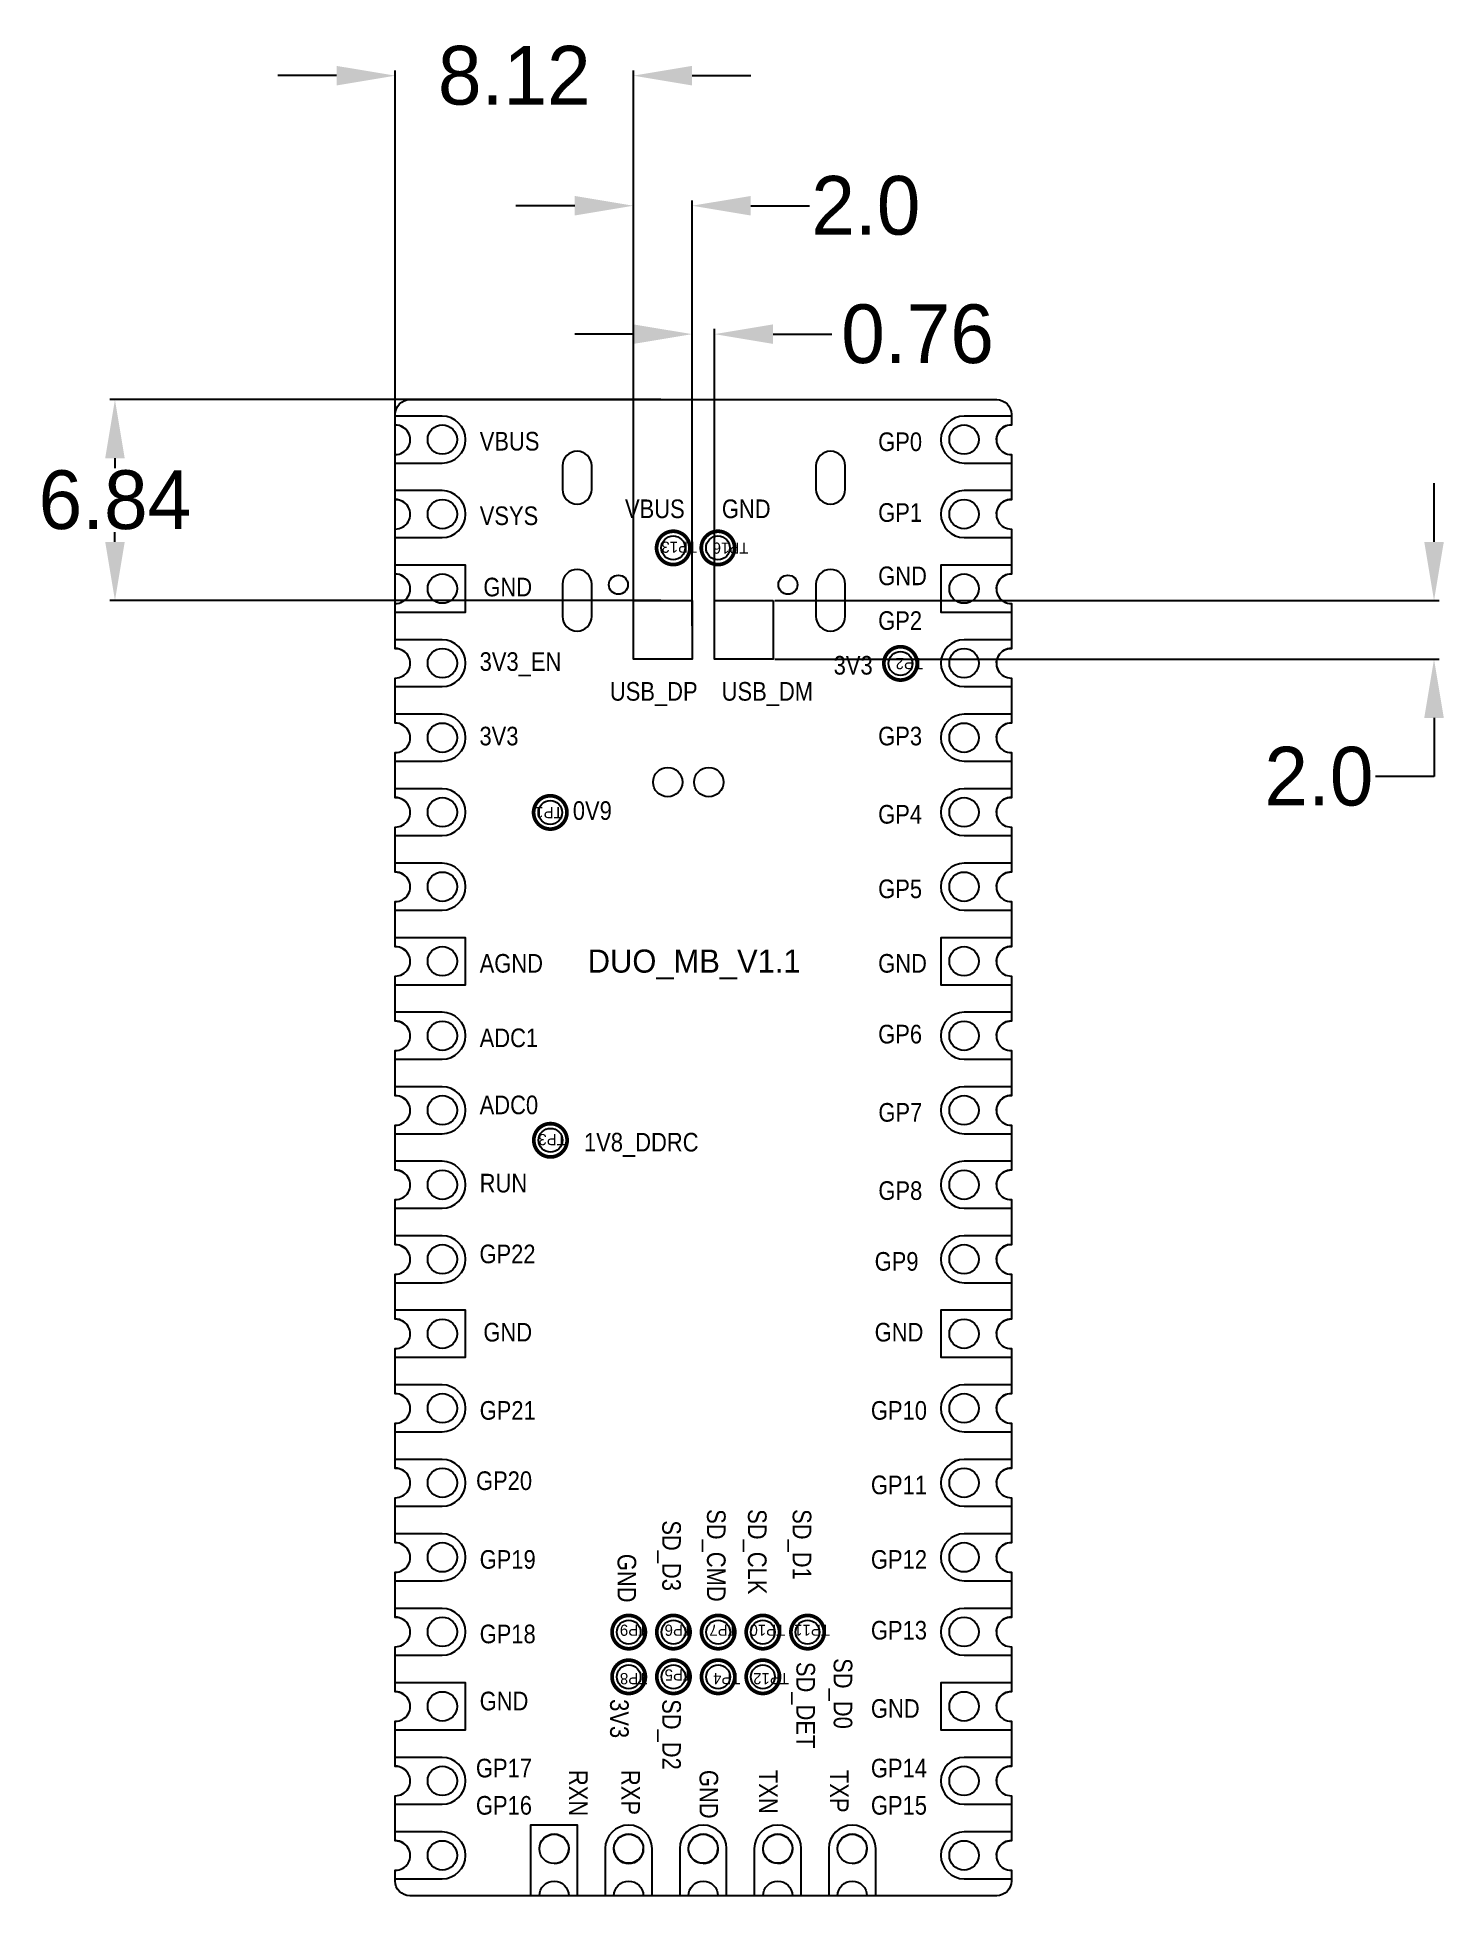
# Model space of a CAD drawing. Extents: x -90 to -42, y -87.3 to -23.9.
import ezdxf

# ---------------------------------------------------------------- set-up
doc = ezdxf.new("R2010")
doc.units = 0
doc.header["$MEASUREMENT"] = 0
doc.layers.get('0').update_dxf_attribs({"linetype": 'CONTINUOUS'})
doc.layers.get('Defpoints').update_dxf_attribs({"linetype": 'CONTINUOUS'})
for name, color, linetype in [('BG_OUTLINE', 254, 'CONTINUOUS'), ('BG_SILKSCREEN_BOTTOM', 30, 'CONTINUOUS'), ('PG_SILKSCREEN_BOTTOM', 143, 'CONTINUOUS'), ('PIN_BOTTOM', 1, 'CONTINUOUS'), ('RD_ASSEMBLY_BOTTOM', 6, 'CONTINUOUS')]:
    doc.layers.add(name, color=color, linetype=linetype)
doc.dimstyles.new('DUO标注', dxfattribs={"dimtxt": 2, "dimasz": 2, "dimexe": 0.18, "dimexo": 0.0625, "dimgap": 0.09, "dimtad": 0, "dimtih": 1, "dimtoh": 1, "dimdec": 4, "dimzin": 0, "dimdsep": 46, "dimtxsty": 'STANDARD', "dimcen": 0.09, "dimclre": 140, "dimadec": 0, "dimazin": 0, "dimtfac": 1, "dimtdec": 4, "dimtofl": 0, "dimtmove": 0, "dimatfit": 3, "dimfxl": 1, "dimtolj": 1, "dimtzin": 0, "dimarcsym": 0})

# ---------------------------------------------------------------- blocks, each defined once
blk = doc.blocks.new('*D11')
at = {"color": 0, "linetype": 'Continuous', "lineweight": -2, "transparency": 16777216}
for p, q in [((-71.655, -29.676), (-73.655, -29.676)), ((-65.655, -29.676), (-63.655, -29.676))]:
    blk.add_line(p, q, dxfattribs=at)
at = {"color": 140, "linetype": 'Continuous', "lineweight": -2, "transparency": 16777216}
for p, q in [((-69.655, -43.613), (-69.655, -29.496)), ((-67.655, -43.613), (-67.655, -29.496))]:
    blk.add_line(p, q, dxfattribs=at)
at = {"color": 0, "linetype": 'Continuous', "transparency": 16777216}
for points in [[(-71.655, -29.343), (-71.655, -30.009), (-69.655, -29.676)], [(-65.655, -29.343), (-65.655, -30.009), (-67.655, -29.676)]]:
    blk.add_solid(points, dxfattribs=at)
at = {"layer": 'Defpoints', "color": 0, "linetype": 'Continuous', "transparency": 16777216}
for p in [(-67.655, -29.676), (-69.655, -43.676), (-67.655, -43.676)]:
    blk.add_point(p, dxfattribs=at)
at = {"color": 0, "linetype": 'Continuous', "transparency": 16777216, "insert": (-61.731, -29.676), "char_height": 2, "width": 8.68667, "attachment_point": 5}
blk.add_mtext('\\A1;2.0', dxfattribs=at)
blk = doc.blocks.new('*D12')
at = {"color": 0, "linetype": 'Continuous', "lineweight": -2, "transparency": 16777216}
for p, q in [((-69.655, -34.053), (-71.655, -34.053)), ((-64.893, -34.053), (-62.893, -34.053))]:
    blk.add_line(p, q, dxfattribs=at)
at = {"color": 140, "linetype": 'Continuous', "lineweight": -2, "transparency": 16777216}
for p, q in [((-67.655, -43.993), (-67.655, -33.873)), ((-66.893, -43.993), (-66.893, -33.873))]:
    blk.add_line(p, q, dxfattribs=at)
at = {"color": 0, "linetype": 'Continuous', "transparency": 16777216}
for points in [[(-69.655, -33.72), (-69.655, -34.386), (-67.655, -34.053)], [(-64.893, -33.72), (-64.893, -34.386), (-66.893, -34.053)]]:
    blk.add_solid(points, dxfattribs=at)
at = {"layer": 'Defpoints', "color": 0, "linetype": 'Continuous', "transparency": 16777216}
for p in [(-66.893, -34.053), (-67.655, -44.055), (-66.893, -44.055)]:
    blk.add_point(p, dxfattribs=at)
at = {"color": 0, "linetype": 'Continuous', "transparency": 16777216, "insert": (-59.969, -34.053), "char_height": 2, "attachment_point": 5}
blk.add_mtext('\\A1;0.76', dxfattribs=at)
blk = doc.blocks.new('*D13')
at = {"color": 0, "linetype": 'Continuous', "lineweight": -2, "transparency": 16777216}
for p, q in [((-42.367, -41.134), (-42.367, -39.134)), ((-42.367, -47.134), (-42.367, -49.134)), ((-42.367, -49.134), (-44.367, -49.134))]:
    blk.add_line(p, q, dxfattribs=at)
at = {"color": 140, "linetype": 'Continuous', "lineweight": -2, "transparency": 16777216}
for p, q in [((-64.83, -43.134), (-42.187, -43.134)), ((-64.83, -45.134), (-42.187, -45.134))]:
    blk.add_line(p, q, dxfattribs=at)
at = {"color": 0, "linetype": 'Continuous', "transparency": 16777216}
for points in [[(-42.7, -41.134), (-42.033, -41.134), (-42.367, -43.134)], [(-42.7, -47.134), (-42.033, -47.134), (-42.367, -45.134)]]:
    blk.add_solid(points, dxfattribs=at)
at = {"layer": 'Defpoints', "color": 0, "linetype": 'Continuous', "transparency": 16777216}
for p in [(-64.893, -43.134), (-64.893, -45.134), (-42.367, -45.134)]:
    blk.add_point(p, dxfattribs=at)
at = {"color": 0, "linetype": 'Continuous', "transparency": 16777216, "insert": (-46.29, -49.134), "char_height": 2, "attachment_point": 5}
blk.add_mtext('\\A1;2.0', dxfattribs=at)
blk = doc.blocks.new('*D14')
at = {"color": 140, "linetype": 'Continuous', "lineweight": -2, "transparency": 16777216}
for p, q in [((-68.717, -36.286), (-87.503, -36.286)), ((-68.717, -43.134), (-87.503, -43.134))]:
    blk.add_line(p, q, dxfattribs=at)
at = {"color": 0, "linetype": 'Continuous', "lineweight": -2, "transparency": 16777216}
for p, q in [((-87.323, -38.286), (-87.323, -38.62)), ((-87.323, -41.134), (-87.323, -40.8))]:
    blk.add_line(p, q, dxfattribs=at)
at = {"color": 0, "linetype": 'Continuous', "transparency": 16777216}
for points in [[(-87.656, -38.286), (-86.99, -38.286), (-87.323, -36.286)], [(-87.656, -41.134), (-86.99, -41.134), (-87.323, -43.134)]]:
    blk.add_solid(points, dxfattribs=at)
at = {"layer": 'Defpoints', "color": 0, "linetype": 'Continuous', "transparency": 16777216}
for p in [(-87.323, -36.286), (-68.655, -36.286), (-68.655, -43.134)]:
    blk.add_point(p, dxfattribs=at)
at = {"color": 0, "linetype": 'Continuous', "transparency": 16777216, "insert": (-87.323, -39.71), "char_height": 2, "attachment_point": 5}
blk.add_mtext('\\A1;6.84', dxfattribs=at)
blk = doc.blocks.new('*D15')
at = {"color": 0, "linetype": 'Continuous', "lineweight": -2, "transparency": 16777216}
for p, q in [((-79.772, -25.242), (-81.772, -25.242)), ((-67.655, -25.242), (-65.655, -25.242))]:
    blk.add_line(p, q, dxfattribs=at)
at = {"color": 140, "linetype": 'Continuous', "lineweight": -2, "transparency": 16777216}
for p, q in [((-77.772, -44.072), (-77.772, -25.062)), ((-69.655, -44.072), (-69.655, -25.062))]:
    blk.add_line(p, q, dxfattribs=at)
at = {"color": 0, "linetype": 'Continuous', "transparency": 16777216}
for points in [[(-79.772, -24.909), (-79.772, -25.576), (-77.772, -25.242)], [(-67.655, -24.909), (-67.655, -25.576), (-69.655, -25.242)]]:
    blk.add_solid(points, dxfattribs=at)
at = {"layer": 'Defpoints', "color": 0, "linetype": 'Continuous', "transparency": 16777216}
for p in [(-77.772, -25.242), (-77.772, -44.134), (-69.655, -44.134)]:
    blk.add_point(p, dxfattribs=at)
at = {"color": 0, "linetype": 'Continuous', "transparency": 16777216, "insert": (-73.713, -25.242), "char_height": 2, "attachment_point": 5}
blk.add_mtext('\\A1;8.12', dxfattribs=at)

msp = doc.modelspace()

# ---------------------------------------------------------------- linework, layer by layer
at = {"layer": 'BG_OUTLINE'}
msp.add_lwpolyline([(-57.27203, -87.28567), (-64.23188, -87.28567), (-65.23188, -87.28567), (-66.77188, -87.28567), (-67.77188, -87.28567), (-69.31188, -87.28567), (-70.31188, -87.28567), (-77.27199, -87.28567, -0.414257), (-77.77186, -86.78555), (-77.77186, -86.41547, 1.020488), (-77.77186, -85.41572), (-77.77186, -83.87547, 1.020488), (-77.77186, -82.87572), (-77.77186, -81.33547, 1.020488), (-77.77186, -80.33572), (-77.77186, -78.79547, 1.020488), (-77.77186, -77.79572), (-77.77186, -76.25547, 1.020488), (-77.77186, -75.25572), (-77.77186, -73.71547, 1.020488), (-77.77186, -72.71572), (-77.77186, -71.17547, 1.020488), (-77.77186, -70.17572), (-77.77186, -68.63547, 1.020488), (-77.77186, -67.63572), (-77.77186, -66.09547, 1.020488), (-77.77186, -65.09572), (-77.77186, -63.55547, 1.020488), (-77.77186, -62.55572), (-77.77186, -61.01547, 1.020488), (-77.77186, -60.01572), (-77.77186, -58.47547, 1.020488), (-77.77186, -57.47572), (-77.77186, -55.93547, 1.020488), (-77.77186, -54.93572), (-77.77186, -53.39547, 1.020488), (-77.77186, -52.39572), (-77.77186, -50.85547, 1.020488), (-77.77186, -49.85572), (-77.77186, -48.31547, 1.020488), (-77.77186, -47.31572), (-77.77186, -45.77547, 1.020488), (-77.77186, -44.77572), (-77.77186, -43.23547, 1.020488), (-77.77186, -42.23572), (-77.77186, -40.69547, 1.020488), (-77.77186, -39.69572), (-77.77186, -38.15547, 1.020488), (-77.77186, -37.15572), (-77.77186, -36.78565, -0.414149), (-77.27199, -36.28577), (-57.27203, -36.28577, -0.414224), (-56.7719, -36.78565), (-56.7719, -37.15572, 1.020355), (-56.7719, -38.15547), (-56.7719, -39.69572, 1.020355), (-56.7719, -40.69547), (-56.7719, -42.23572, 1.020355), (-56.7719, -43.23547), (-56.7719, -44.77572, 1.020355), (-56.7719, -45.77547), (-56.7719, -47.31572, 1.020355), (-56.7719, -48.31547), (-56.7719, -49.85572, 1.020355), (-56.7719, -50.85547), (-56.7719, -52.39572, 1.020355), (-56.7719, -53.39547), (-56.7719, -54.93572, 1.020355), (-56.7719, -55.93547), (-56.7719, -57.47572, 1.020355), (-56.7719, -58.47547), (-56.7719, -60.01572, 1.020355), (-56.7719, -61.01547), (-56.7719, -62.55572, 1.020355), (-56.7719, -63.55547), (-56.7719, -65.09572, 1.020355), (-56.7719, -66.09547), (-56.7719, -67.63572, 1.020355), (-56.7719, -68.63547), (-56.7719, -70.17572, 1.020355), (-56.7719, -71.17547), (-56.7719, -72.71572, 1.020355), (-56.7719, -73.71547), (-56.7719, -75.25572, 1.020355), (-56.7719, -76.25547), (-56.7719, -77.79572, 1.020355), (-56.7719, -78.79547), (-56.7719, -80.33572, 1.020355), (-56.7719, -81.33547), (-56.7719, -82.87572, 1.020355), (-56.7719, -83.87547), (-56.7719, -85.41572, 1.020355), (-56.7719, -86.41547), (-56.7719, -86.78555, -0.414332)], format="xyb", close=True, dxfattribs=at)
for points in [[(-76.66543, -37.64848, -1), (-75.66518, -37.64848)], [(-58.88543, -37.64848, -1), (-57.88518, -37.64848)], [(-75.66518, -37.64848, -1), (-76.66543, -37.64848)], [(-57.88518, -37.64848, -1), (-58.88543, -37.64848)], [(-76.66543, -40.18848, -1), (-75.66518, -40.18848)], [(-58.88543, -40.18848, -1), (-57.88518, -40.18848)], [(-75.66518, -40.18848, -1), (-76.66543, -40.18848)], [(-57.88518, -40.18848, -1), (-58.88543, -40.18848)], [(-76.66543, -42.72848, -1), (-75.66518, -42.72848)], [(-58.88543, -42.72848, -1), (-57.88518, -42.72848)], [(-75.66518, -42.72848, -1), (-76.66543, -42.72848)], [(-57.88518, -42.72848, -1), (-58.88543, -42.72848)], [(-76.66543, -45.26848, -1), (-75.66518, -45.26848)], [(-58.88543, -45.26848, -1), (-57.88518, -45.26848)], [(-75.66518, -45.26848, -1), (-76.66543, -45.26848)], [(-57.88518, -45.26848, -1), (-58.88543, -45.26848)], [(-76.66543, -47.80848, -1), (-75.66518, -47.80848)], [(-58.88543, -47.80848, -1), (-57.88518, -47.80848)], [(-75.66518, -47.80848, -1), (-76.66543, -47.80848)], [(-57.88518, -47.80848, -1), (-58.88543, -47.80848)], [(-76.66543, -50.34848, -1), (-75.66518, -50.34848)], [(-58.88543, -50.34848, -1), (-57.88518, -50.34848)], [(-75.66518, -50.34848, -1), (-76.66543, -50.34848)], [(-57.88518, -50.34848, -1), (-58.88543, -50.34848)], [(-76.66543, -52.88848, -1), (-75.66518, -52.88848)], [(-58.88543, -52.88848, -1), (-57.88518, -52.88848)], [(-75.66518, -52.88848, -1), (-76.66543, -52.88848)], [(-57.88518, -52.88848, -1), (-58.88543, -52.88848)], [(-76.66543, -55.42848, -1), (-75.66518, -55.42848)], [(-58.88543, -55.42848, -1), (-57.88518, -55.42848)], [(-75.66518, -55.42848, -1), (-76.66543, -55.42848)], [(-57.88518, -55.42848, -1), (-58.88543, -55.42848)], [(-76.66543, -57.96848, -1), (-75.66518, -57.96848)], [(-58.88543, -57.96848, -1), (-57.88518, -57.96848)], [(-75.66518, -57.96848, -1), (-76.66543, -57.96848)], [(-57.88518, -57.96848, -1), (-58.88543, -57.96848)], [(-76.66543, -60.50848, -1), (-75.66518, -60.50848)], [(-58.88543, -60.50848, -1), (-57.88518, -60.50848)], [(-75.66518, -60.50848, -1), (-76.66543, -60.50848)], [(-57.88518, -60.50848, -1), (-58.88543, -60.50848)], [(-76.66543, -63.04848, -1), (-75.66518, -63.04848)], [(-58.88543, -63.04848, -1), (-57.88518, -63.04848)], [(-75.66518, -63.04848, -1), (-76.66543, -63.04848)], [(-57.88518, -63.04848, -1), (-58.88543, -63.04848)], [(-76.66543, -65.58848, -1), (-75.66518, -65.58848)], [(-58.88543, -65.58848, -1), (-57.88518, -65.58848)], [(-75.66518, -65.58848, -1), (-76.66543, -65.58848)], [(-57.88518, -65.58848, -1), (-58.88543, -65.58848)], [(-76.66543, -68.12848, -1), (-75.66518, -68.12848)], [(-58.88543, -68.12848, -1), (-57.88518, -68.12848)], [(-75.66518, -68.12848, -1), (-76.66543, -68.12848)], [(-57.88518, -68.12848, -1), (-58.88543, -68.12848)], [(-76.66543, -70.66848, -1), (-75.66518, -70.66848)], [(-58.88543, -70.66848, -1), (-57.88518, -70.66848)], [(-75.66518, -70.66848, -1), (-76.66543, -70.66848)], [(-57.88518, -70.66848, -1), (-58.88543, -70.66848)], [(-76.66543, -73.20848, -1), (-75.66518, -73.20848)], [(-58.88543, -73.20848, -1), (-57.88518, -73.20848)], [(-75.66518, -73.20848, -1), (-76.66543, -73.20848)], [(-57.88518, -73.20848, -1), (-58.88543, -73.20848)], [(-76.66543, -75.74848, -1), (-75.66518, -75.74848)], [(-58.88543, -75.74848, -1), (-57.88518, -75.74848)], [(-75.66518, -75.74848, -1), (-76.66543, -75.74848)], [(-57.88518, -75.74848, -1), (-58.88543, -75.74848)], [(-76.66543, -78.28848, -1), (-75.66518, -78.28848)], [(-58.88543, -78.28848, -1), (-57.88518, -78.28848)], [(-75.66518, -78.28848, -1), (-76.66543, -78.28848)], [(-57.88518, -78.28848, -1), (-58.88543, -78.28848)], [(-76.66543, -80.82848, -1), (-75.66518, -80.82848)], [(-58.88543, -80.82848, -1), (-57.88518, -80.82848)], [(-75.66518, -80.82848, -1), (-76.66543, -80.82848)], [(-57.88518, -80.82848, -1), (-58.88543, -80.82848)], [(-76.66543, -83.36848, -1), (-75.66518, -83.36848)], [(-58.88543, -83.36848, -1), (-57.88518, -83.36848)], [(-75.66518, -83.36848, -1), (-76.66543, -83.36848)], [(-57.88518, -83.36848, -1), (-58.88543, -83.36848)], [(-76.66543, -85.90848, -1), (-75.66518, -85.90848)], [(-72.85543, -85.67836, -0.999752), (-71.85518, -85.67836)], [(-70.31543, -85.67836, -0.999752), (-69.31518, -85.67836)], [(-67.77543, -85.67836, -0.999752), (-66.77518, -85.67836)], [(-65.23543, -85.67836, -0.999752), (-64.23518, -85.67836)], [(-62.69543, -85.67836, -0.999752), (-61.69518, -85.67836)], [(-58.88543, -85.90848, -1), (-57.88518, -85.90848)], [(-75.66518, -85.90848, -1), (-76.66543, -85.90848)], [(-72.35531, -86.18738, -0.414065), (-72.85543, -85.6875)], [(-72.35531, -86.18738, 0.414065), (-71.85518, -85.6875)], [(-69.31518, -85.67836, -1.000248), (-70.31543, -85.67836)], [(-70.31543, -85.6875, 0.414065), (-69.81531, -86.18738)], [(-69.81531, -86.18738, 0.414065), (-69.31518, -85.6875)], [(-66.77518, -85.67836, -1.000248), (-67.77543, -85.67836)], [(-67.27531, -86.18738, -0.414065), (-67.77543, -85.6875)], [(-67.27531, -86.18738, 0.414065), (-66.77518, -85.6875)], [(-64.23518, -85.67836, -1.000248), (-65.23543, -85.67836)], [(-64.73531, -86.18738, -0.414065), (-65.23543, -85.6875)], [(-64.73531, -86.18738, 0.414065), (-64.23518, -85.6875)], [(-62.19531, -86.18738, -0.414065), (-62.69543, -85.6875)], [(-62.19531, -86.18738, 0.414065), (-61.69518, -85.6875)], [(-57.88518, -85.90848, -1), (-58.88543, -85.90848)], [(-72.85543, -87.28745, -0.99998), (-71.85518, -87.28745)], [(-70.31543, -87.28745, -0.99998), (-69.31518, -87.28745)], [(-67.77543, -87.28745, -0.99998), (-66.77518, -87.28745)], [(-65.23543, -87.28745, -0.99998), (-64.23518, -87.28745)], [(-62.69543, -87.28745, -0.99998), (-61.69518, -87.28745)]]:
    msp.add_lwpolyline(points, format="xyb", dxfattribs=at)
at = {"layer": 'PG_SILKSCREEN_BOTTOM', "const_width": 0.127}
for points in [[(-67.72819, -41.34012, -1), (-68.86408, -41.34012, -1), (-67.72819, -41.34012)], [(-66.20419, -41.34012, -1), (-67.34008, -41.34012, -1), (-66.20419, -41.34012)], [(-59.98119, -45.27712, -1), (-61.11708, -45.27712, -1), (-59.98119, -45.27712)], [(-71.91944, -50.35712, -0.999911), (-73.05508, -50.35737, -1.000089), (-71.91944, -50.35712)], [(-71.91259, -61.53312, -1), (-73.04847, -61.53312, -1), (-71.91259, -61.53312)], [(-69.24559, -78.29712, -1), (-70.38147, -78.29712, -1), (-69.24559, -78.29712)], [(-67.72159, -78.29712, -1), (-68.85747, -78.29712, -1), (-67.72159, -78.29712)], [(-66.19759, -78.29712, -1), (-67.33347, -78.29712, -1), (-66.19759, -78.29712)], [(-64.67359, -78.29712, -1), (-65.80947, -78.29712, -1), (-64.67359, -78.29712)], [(-63.14959, -78.29712, -1), (-64.28547, -78.29712, -1), (-63.14959, -78.29712)], [(-69.24559, -79.82112, -1), (-70.38147, -79.82112, -1), (-69.24559, -79.82112)], [(-67.72159, -79.82112, -1), (-68.85747, -79.82112, -1), (-67.72159, -79.82112)], [(-66.19759, -79.82112, -1), (-67.33347, -79.82112, -1), (-66.19759, -79.82112)], [(-64.67359, -79.82112, -1), (-65.80947, -79.82112, -1), (-64.67359, -79.82112)]]:
    msp.add_lwpolyline(points, format="xyb", dxfattribs=at)
at = {"layer": 'PIN_BOTTOM'}
for points in [[(-77.77529, -38.44846), (-76.17534, -38.44846, 1), (-76.17534, -36.84851), (-77.77529, -36.84851)], [(-56.7719, -36.84852, 0.0010716), (-56.77533, -36.84851), (-58.37527, -36.84851, 1), (-58.37527, -38.44846), (-56.77533, -38.44846, 0.0010716), (-56.7719, -38.44845, 0.0010716)], [(-77.77529, -40.98846), (-76.17534, -40.98846, 1), (-76.17534, -39.38851), (-77.77529, -39.38851)], [(-56.7719, -39.38852, 0.0010716), (-56.77533, -39.38851), (-58.37527, -39.38851, 1), (-58.37527, -40.98846), (-56.77533, -40.98846, 0.0010716), (-56.7719, -40.98845, 0.0010716)], [(-77.77529, -46.06846), (-76.17534, -46.06846, 1), (-76.17534, -44.46851), (-77.77529, -44.46851)], [(-56.7719, -44.46852, 0.0010716), (-56.77533, -44.46851), (-58.37527, -44.46851, 1), (-58.37527, -46.06846), (-56.77533, -46.06846, 0.0010716), (-56.7719, -46.06845, 0.0010716)], [(-77.77529, -48.60846), (-76.17534, -48.60846, 1), (-76.17534, -47.00851), (-77.77529, -47.00851)], [(-56.7719, -47.00852, 0.0010716), (-56.77533, -47.00851), (-58.37527, -47.00851, 1), (-58.37527, -48.60846), (-56.77533, -48.60846, 0.0010716), (-56.7719, -48.60845, 0.0010716)], [(-77.77529, -51.14846), (-76.17534, -51.14846, 1), (-76.17534, -49.54851), (-77.77529, -49.54851)], [(-56.7719, -49.54852, 0.0010716), (-56.77533, -49.54851), (-58.37527, -49.54851, 1), (-58.37527, -51.14846), (-56.77533, -51.14846, 0.0010716), (-56.7719, -51.14845, 0.0010716)], [(-77.77529, -53.68846), (-76.17534, -53.68846, 1), (-76.17534, -52.08851), (-77.77529, -52.08851)], [(-56.7719, -52.08852, 0.0010716), (-56.77533, -52.08851), (-58.37527, -52.08851, 1), (-58.37527, -53.68846), (-56.77533, -53.68846, 0.0010716), (-56.7719, -53.68845, 0.0010716)], [(-77.77529, -58.76846), (-76.17534, -58.76846, 1), (-76.17534, -57.16851), (-77.77529, -57.16851)], [(-56.7719, -57.16852, 0.0010716), (-56.77533, -57.16851), (-58.37527, -57.16851, 1), (-58.37527, -58.76846), (-56.77533, -58.76846, 0.0010716), (-56.7719, -58.76845, 0.0010716)], [(-77.77529, -61.30846), (-76.17534, -61.30846, 1), (-76.17534, -59.70851), (-77.77529, -59.70851)], [(-56.7719, -59.70852, 0.0010716), (-56.77533, -59.70851), (-58.37527, -59.70851, 1), (-58.37527, -61.30846), (-56.77533, -61.30846, 0.0010716), (-56.7719, -61.30845, 0.0010716)], [(-77.77529, -63.84846), (-76.17534, -63.84846, 1), (-76.17534, -62.24851), (-77.77529, -62.24851)], [(-56.7719, -62.24852, 0.0010716), (-56.77533, -62.24851), (-58.37527, -62.24851, 1), (-58.37527, -63.84846), (-56.77533, -63.84846, 0.0010716), (-56.7719, -63.84845, 0.0010716)], [(-77.77529, -66.38846), (-76.17534, -66.38846, 1), (-76.17534, -64.78851), (-77.77529, -64.78851)], [(-56.7719, -64.78852, 0.0010716), (-56.77533, -64.78851), (-58.37527, -64.78851, 1), (-58.37527, -66.38846), (-56.77533, -66.38846, 0.0010716), (-56.7719, -66.38845, 0.0010716)], [(-77.77529, -71.46846), (-76.17534, -71.46846, 1), (-76.17534, -69.86851), (-77.77529, -69.86851)], [(-56.7719, -69.86852, 0.0010716), (-56.77533, -69.86851), (-58.37527, -69.86851, 1), (-58.37527, -71.46846), (-56.77533, -71.46846, 0.0010716), (-56.7719, -71.46845, 0.0010716)], [(-77.77529, -74.00846), (-76.17534, -74.00846, 1), (-76.17534, -72.40851), (-77.77529, -72.40851)], [(-56.7719, -72.40852, 0.0010716), (-56.77533, -72.40851), (-58.37527, -72.40851, 1), (-58.37527, -74.00846), (-56.77533, -74.00846, 0.0010716), (-56.7719, -74.00845, 0.0010716)], [(-77.77529, -76.54846), (-76.17534, -76.54846, 1), (-76.17534, -74.94851), (-77.77529, -74.94851)], [(-56.7719, -74.94852, 0.0010716), (-56.77533, -74.94851), (-58.37527, -74.94851, 1), (-58.37527, -76.54846), (-56.77533, -76.54846, 0.0010716), (-56.7719, -76.54845, 0.0010716)], [(-77.77529, -79.08846), (-76.17534, -79.08846, 1), (-76.17534, -77.48851), (-77.77529, -77.48851)], [(-56.7719, -77.48852, 0.0010716), (-56.77533, -77.48851), (-58.37527, -77.48851, 1), (-58.37527, -79.08846), (-56.77533, -79.08846, 0.0010716), (-56.7719, -79.08845, 0.0010716)], [(-77.77529, -84.16846), (-76.17534, -84.16846, 1), (-76.17534, -82.56851), (-77.77529, -82.56851)], [(-56.7719, -82.56852, 0.0010716), (-56.77533, -82.56851), (-58.37527, -82.56851, 1), (-58.37527, -84.16846), (-56.77533, -84.16846, 0.0010716), (-56.7719, -84.16845, 0.0010716)], [(-69.01537, -87.28567, 0.0022623), (-69.01533, -87.27843), (-69.01533, -85.67849, 1), (-70.61528, -85.67849), (-70.61528, -87.27843, 0.0022623), (-70.61525, -87.28567, 0.0022623)], [(-66.47537, -87.28567, 0.0022623), (-66.47533, -87.27843), (-66.47533, -85.67849, 1), (-68.07528, -85.67849), (-68.07528, -87.27843, 0.0022623), (-68.07525, -87.28567, 0.0022623)], [(-63.93537, -87.28567, 0.0022623), (-63.93533, -87.27843), (-63.93533, -85.67849, 1), (-65.53528, -85.67849), (-65.53528, -87.27843, 0.0022623), (-65.53525, -87.28567, 0.0022623)], [(-61.39537, -87.28567, 0.0022623), (-61.39533, -87.27843), (-61.39533, -85.67849, 1), (-62.99528, -85.67849), (-62.99528, -87.27843, 0.0022623), (-62.99525, -87.28567, 0.0022623)], [(-77.77529, -86.70846), (-76.17534, -86.70846, 1), (-76.17534, -85.10851), (-77.77529, -85.10851)], [(-56.7719, -85.10852, 0.0010716), (-56.77533, -85.10851), (-58.37527, -85.10851, 1), (-58.37527, -86.70846), (-56.77533, -86.70846, 0.0010716), (-56.7719, -86.70845, 0.0010716)]]:
    msp.add_lwpolyline(points, format="xyb", dxfattribs=at)
for points in [[(-71.07324, -39.34343), (-71.07324, -38.54333, 1), (-72.07324, -38.54333), (-72.07324, -39.34343, 1)], [(-62.43318, -39.34343), (-62.43318, -38.54333, 1), (-63.43318, -38.54333), (-63.43318, -39.34343, 1)], [(-71.07324, -43.67349), (-71.07324, -42.57342, 1), (-72.07324, -42.57342), (-72.07324, -43.67349, 1)], [(-62.43318, -43.67349), (-62.43318, -42.57342, 1), (-63.43318, -42.57342), (-63.43318, -43.67349, 1)]]:
    msp.add_lwpolyline(points, format="xyb", close=True, dxfattribs=at)
for points in [[(-77.77186, -43.52846), (-75.37537, -43.52846), (-75.37537, -41.92851), (-77.77186, -41.92851)], [(-56.7719, -41.92851), (-59.17525, -41.92851), (-59.17525, -43.52846), (-56.7719, -43.52846)], [(-77.77186, -56.22846), (-75.37537, -56.22846), (-75.37537, -54.62851), (-77.77186, -54.62851)], [(-56.7719, -54.62851), (-59.17525, -54.62851), (-59.17525, -56.22846), (-56.7719, -56.22846)], [(-77.77186, -68.92846), (-75.37537, -68.92846), (-75.37537, -67.32851), (-77.77186, -67.32851)], [(-56.7719, -67.32851), (-59.17525, -67.32851), (-59.17525, -68.92846), (-56.7719, -68.92846)], [(-77.77186, -81.63151), (-75.37537, -81.63151), (-75.37537, -80.03156), (-77.77186, -80.03156)], [(-56.7719, -80.03156), (-59.17525, -80.03156), (-59.17525, -81.63151), (-56.7719, -81.63151)], [(-71.55546, -87.28567), (-71.55546, -84.87851), (-73.15541, -84.87851), (-73.15541, -87.28567)]]:
    msp.add_lwpolyline(points, dxfattribs=at)
for points in [[(-67.65453, -43.13412), (-67.65453, -45.13412), (-69.65453, -45.13412), (-69.65453, -43.13412)], [(-64.89253, -43.13412), (-64.89253, -45.13412), (-66.89253, -45.13412), (-66.89253, -43.13412)]]:
    msp.add_lwpolyline(points, close=True, dxfattribs=at)
for centre, radius in [((-68.29613, -41.34012), 0.4064), ((-66.77213, -41.34012), 0.4064), ((-70.16532, -42.59336), 0.32499), ((-64.3853, -42.59336), 0.32499), ((-60.54913, -45.27712), 0.4064), ((-68.48333, -49.32461), 0.5), ((-67.08328, -49.32461), 0.5), ((-72.48713, -50.35712), 0.4064), ((-72.48053, -61.53312), 0.4064), ((-69.81353, -78.29712), 0.4064), ((-68.28953, -78.29712), 0.4064), ((-66.76553, -78.29712), 0.4064), ((-65.24153, -78.29712), 0.4064), ((-63.71753, -78.29712), 0.4064), ((-69.81353, -79.82112), 0.4064), ((-68.28953, -79.82112), 0.4064), ((-66.76553, -79.82112), 0.4064), ((-65.24153, -79.82112), 0.4064), ((-72.35531, -85.6875), 0.5), ((-69.81531, -85.6875), 0.5), ((-67.27531, -85.6875), 0.5), ((-64.73531, -85.6875), 0.5), ((-62.19531, -85.6875), 0.5)]:
    msp.add_circle(centre, radius, dxfattribs=at)
for centre, start, end in [((-77.76525, -37.64848), 25.7971883, 90.7567862), ((-56.78536, -37.64848), 88.4571789, 206.1129279), ((-77.76525, -40.18848), 25.7971883, 90.7567862), ((-56.78536, -40.18848), 88.4571789, 206.1129279), ((-77.76525, -42.72848), 25.7971883, 90.7567862), ((-56.78536, -42.72848), 88.4571789, 206.1129279), ((-77.76525, -45.26848), 25.7971883, 90.7567862), ((-56.78536, -45.26848), 88.4571789, 206.1129279), ((-77.76525, -47.80848), 25.7971883, 90.7567862), ((-56.78536, -47.80848), 88.4571789, 206.1129279), ((-77.76525, -50.34848), 25.7971883, 90.7567862), ((-56.78536, -50.34848), 88.4571789, 206.1129279), ((-77.76525, -52.88848), 25.7971883, 90.7567862), ((-56.78536, -52.88848), 88.4571789, 206.1129279), ((-77.76525, -55.42848), 25.7971883, 90.7567862), ((-56.78536, -55.42848), 88.4571789, 206.1129279), ((-77.76525, -57.96848), 25.7971883, 90.7567862), ((-56.78536, -57.96848), 88.4571789, 206.1129279), ((-77.76525, -60.50848), 25.7971883, 90.7567862), ((-56.78536, -60.50848), 88.4571789, 206.1129279), ((-77.76525, -63.04848), 25.7971883, 90.7567862), ((-56.78536, -63.04848), 88.4571789, 206.1129279), ((-77.76525, -65.58848), 25.7971883, 90.7567862), ((-56.78536, -65.58848), 88.4571789, 206.1129279), ((-77.76525, -68.12848), 25.7971883, 90.7567862), ((-56.78536, -68.12848), 88.4571789, 206.1129279), ((-77.76525, -70.66848), 25.7971883, 90.7567862), ((-56.78536, -70.66848), 88.4571789, 206.1129279), ((-77.76525, -73.20848), 25.7971883, 90.7567862), ((-56.78536, -73.20848), 88.4571789, 206.1129279), ((-77.76525, -75.74848), 25.7971883, 90.7567862), ((-56.78536, -75.74848), 88.4571789, 206.1129279), ((-56.78536, -75.74848), 88.4571789, 206.1129279), ((-77.76525, -78.28848), 25.7971883, 90.7567862), ((-56.78536, -78.28848), 88.4571789, 206.1129279), ((-56.78536, -78.28848), 88.4571789, 206.1129279), ((-77.76525, -80.82848), 25.7971883, 90.7567862), ((-56.78536, -80.82848), 88.4571789, 206.1129279), ((-56.78536, -80.82848), 88.4571789, 206.1129279), ((-77.76525, -83.36848), 25.7971883, 90.7567862), ((-56.78536, -83.36848), 88.4571789, 206.1129279), ((-56.78536, -83.36848), 88.4571789, 206.1129279), ((-77.76525, -85.90848), 25.7971883, 90.7567862), ((-56.78536, -85.90848), 88.4571789, 206.1129279)]:
    msp.add_arc(centre, 0.5, start, end, dxfattribs=at)

# ---------------------------------------------------------------- texts
at = {"layer": 'BG_SILKSCREEN_BOTTOM', "width": 0.88}
for s, p in [('VBUS', (-74.89048, -38.02085)), ('GP0', (-61.31113, -38.03812)), ('VBUS', (-69.94053, -40.32412)), ('GND', (-66.63853, -40.32412)), ('GP1', (-61.31113, -40.45112)), ('VSYS', (-74.89048, -40.56085)), ('GND', (-74.76653, -42.99112)), ('GND', (-61.31113, -42.61012)), ('GP2', (-61.31113, -44.13412)), ('3V3_EN', (-74.89353, -45.53112)), ('3V3', (-62.82853, -45.65812)), ('USB_DP', (-70.45513, -46.54712)), ('USB_DM', (-66.64513, -46.54712)), ('3V3', (-74.90013, -48.07112)), ('GP3', (-61.31113, -48.07112)), ('0V9', (-71.71853, -50.61112)), ('GP4', (-61.31113, -50.73812)), ('GP5', (-61.31113, -53.27812)), ('AGND', (-74.89353, -55.81812)), ('GND', (-61.31113, -55.81812)), ('GP6', (-61.31113, -58.23112)), ('ADC1', (-74.89353, -58.35812)), ('ADC0', (-74.89353, -60.64412)), ('GP7', (-61.30453, -60.89812)), ('1V8_DDRC', (-71.33753, -61.91412)), ('RUN', (-74.89353, -63.31112)), ('GP8', (-61.30453, -63.56512)), ('GP22', (-74.90013, -65.72412)), ('GP9', (-61.43153, -65.97812)), ('GND', (-74.76653, -68.39112)), ('GND', (-61.43153, -68.39112)), ('GP21', (-74.89353, -71.05812)), ('GP10', (-61.55853, -71.05812)), ('GP20', (-75.01748, -73.45385)), ('GP11', (-61.55853, -73.59812)), ('GP19', (-74.89353, -76.13812)), ('GP12', (-61.55853, -76.13812)), ('GP13', (-61.55853, -78.55112)), ('GP18', (-74.89353, -78.67812)), ('GND', (-74.89353, -80.96412)), ('GND', (-61.55853, -81.21812)), ('GP17', (-75.02053, -83.25012)), ('GP14', (-61.55853, -83.25012)), ('GP16', (-75.02053, -84.52012)), ('GP15', (-61.55853, -84.52012))]:
    msp.add_text(s, height=0.635, dxfattribs=at).set_placement(p)
at = {"layer": 'BG_SILKSCREEN_BOTTOM'}
msp.add_text('DUO_MB_V1.1', height=0.7874, dxfattribs=at).set_placement((-71.21053, -55.81812))
at = {"layer": 'BG_SILKSCREEN_BOTTOM', "width": 0.88}
for s, p in [('SD_D3', (-68.67053, -74.48712)), ('SD_CMD', (-67.14653, -74.10612)), ('SD_CLK', (-65.74953, -74.10612)), ('SD_D1', (-64.22553, -74.10612)), ('GND', (-70.19453, -75.63012)), ('SD_DET', (-64.09853, -79.31312)), ('SD_D0', (-62.82853, -79.18612)), ('3V3', (-70.44853, -80.58312)), ('SD_D2', (-68.67053, -80.58312)), ('RXN', (-71.84553, -82.99612)), ('RXP', (-70.06753, -82.99612)), ('GND', (-67.40053, -82.99612)), ('TXN', (-65.36853, -82.99612)), ('TXP', (-62.95553, -82.99612))]:
    msp.add_text(s, height=0.635, rotation=270, dxfattribs=at).set_placement(p)
at = {"layer": 'RD_ASSEMBLY_BOTTOM'}
for s, p in [('TP13', (-67.48105, -41.12574)), ('TP16', (-65.73353, -41.15622)), ('TP2', (-59.78231, -45.09322)), ('TP1', (-72.06321, -50.17322)), ('TP3', (-71.95729, -61.31976)), ('TP9', (-69.17853, -78.04312)), ('TP6', (-67.65453, -78.04312)), ('TP7', (-66.13053, -78.04312)), ('TP10', (-64.47953, -78.04312)), ('TP11', (-62.95553, -78.04312)), ('TP8', (-69.17853, -79.69412)), ('TP5', (-67.65453, -79.56712)), ('TP4', (-66.00353, -79.69412)), ('TP12', (-64.35253, -79.69412))]:
    msp.add_text(s, height=0.381, rotation=180, dxfattribs=at).set_placement(p)

# ---------------------------------------------------------------- dimensions: what is measured, and where the dimension line sits
at = {"color": 140, "linetype": 'Continuous'}
for base, p1, p2, text, picture, middle in [((-77.77186, -25.2424), (-69.65453, -44.13412), (-77.77186, -44.13412), '8.12', '*D15', (-73.71319, -25.2424)), ((-67.65453, -29.67595), (-69.65453, -43.67576), (-67.65453, -43.67576), '2.0', '*D11', (-61.7312, -29.67595)), ((-66.89253, -34.05309), (-67.65453, -44.05541), (-66.89253, -44.05541), '0.76', '*D12', (-59.9692, -34.05309))]:
    dim = msp.add_linear_dim(base=base, p1=p1, p2=p2, text=text, dimstyle='DUO标注', dxfattribs=at)
    dim.commit()
    dim.dimension.update_dxf_attribs({"geometry": picture, "text_midpoint": middle})
for base, p1, p2, text, picture, middle in [((-87.32313, -36.28577), (-68.65453, -43.13412), (-68.65453, -36.28577), '6.84', '*D14', (-87.32313, -39.70995)), ((-42.36661, -45.13412), (-64.89253, -43.13412), (-64.89253, -45.13412), '2.0', '*D13', (-46.28994, -49.13412))]:
    dim = msp.add_linear_dim(base=base, p1=p1, p2=p2, angle=90, text=text, dimstyle='DUO标注', dxfattribs=at)
    dim.commit()
    dim.dimension.update_dxf_attribs({"geometry": picture, "text_midpoint": middle})

doc.saveas('drawing.dxf')
